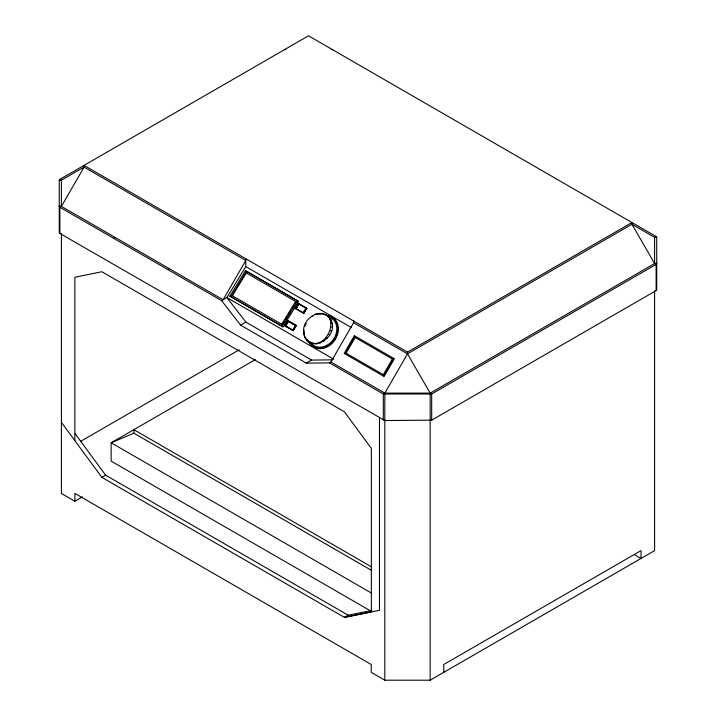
<?xml version="1.0" encoding="UTF-8"?>
<svg xmlns="http://www.w3.org/2000/svg" width="716" height="716" viewBox="0 0 716 716"><rect width="100%" height="100%" fill="white"/><g stroke="black" fill="none" stroke-linecap="round" stroke-linejoin="round"><path stroke-width="1.07" d="M304.9 337.684L303.673 329.799C303.074 356.989 340.861 339.482 330.908 319.649C322.298 305.768 303.432 317.725 303.62 330.201M303.781 334.13L303.826 333.567M304.909 336.976C323.14 361.804 347.35 307.692 315.013 314.44L315.434 314.217M59.884 233.443L59.884 207.264L61.397 206.387L84.067 167.123L84.067 165.378L407.494 352.111L631.933 222.533L631.933 224.278L654.603 263.542L656.116 264.419L656.116 290.589L431.676 420.167L384.823 420.534L59.884 233.443L59.258 232.566L59.258 180.208L59.884 179.34L308.507 35.8L656.116 236.495L656.742 237.363L656.742 289.72L656.116 290.589M59.884 205.519L59.258 206.387L59.884 207.264L221.602 300.63L240.603 325.171L306.341 363.128L329.414 362.869L330.917 362.001L353.588 322.728L353.588 320.983M346.07 353.203L355.154 337.469M383.32 374.71L392.404 358.976M388.135 367.612L389.2 365.769M390.265 363.916L391.339 362.063M383.561 376.168L393.791 358.456M654.603 290.83L654.603 550.622L430.164 680.2L384.823 680.2L384.823 393.12L407.494 353.856L407.494 352.111M245.785 258.745L245.785 266.594L226.891 297.57L221.602 300.63M229.943 296.129L245.463 270.675L297.543 300.747L298.563 301.436L283.044 326.89L229.943 296.129L283.044 326.89M245.758 272.644L246.268 272.984L232.369 295.789L231.85 295.44L245.758 272.644L296.147 301.785L294.983 303.682M282.82 323.632L283.975 321.735M285.72 318.88L286.874 316.982M288.611 314.127L290.347 311.281M292.092 308.435L293.829 305.58M282.023 326.201L297.543 300.747M284.762 325.735L287.877 320.634L295.887 325.252L296.397 325.601L293.283 330.711L284.762 325.735L293.283 330.711M295.278 308.489L298.393 303.378L306.913 308.354L303.799 313.456L295.278 308.489L295.789 308.838L298.903 303.727L298.393 303.378M285.156 325.592L287.939 321.036L296.003 325.744L293.22 330.309L285.156 325.592L285.666 325.941L288.45 321.386L287.939 321.036M295.672 308.345L298.456 303.79L306.52 308.498L303.745 313.053L295.672 308.345L296.182 308.694L298.966 304.13L298.456 303.79M285.272 326.084L288.387 320.983L287.877 320.634M295.493 325.395L292.71 329.96L293.22 330.309M292.772 330.362L295.887 325.252M656.116 262.674L656.742 263.542L656.116 264.419L431.676 393.988L383.32 393.988L329.414 362.869M113.79 238.383L115.303 237.506M167.696 269.502L169.209 268.634M240.603 325.171L245.892 322.119L311.63 360.076L332.501 359.844M80.648 441.342L239.26 349.766M255.361 359.575L111.141 442.783L111.141 461.113L370.691 610.963M61.397 422.368L101.824 477.33L105.601 475.147L348.173 615.196L372.025 610.408M306.341 363.128L311.63 360.076M61.397 233.631L61.397 493.467L74.876 501.254L82.429 496.886M353.588 322.728L407.494 353.856L631.933 224.278L654.603 237.363L656.742 237.363M656.742 263.542L654.603 263.542L430.164 393.12L384.823 393.12L383.32 393.988L383.32 420.167M656.116 236.495L654.603 237.363L654.603 263.542M348.173 615.196L344.396 617.371L101.824 477.33M312.095 316.615L312.561 316.374M318.611 313.554L319.175 313.295M371.729 570.5L133.901 433.189L111.141 442.783L371.667 593.197M322.119 313.671L322.827 313.42M325.306 314.789L326.138 314.584M284.324 49.762L285.836 49.404M327.955 316.83L328.895 316.705M329.879 319.658L330.908 319.649M59.258 180.208L61.397 180.208L84.067 167.123L245.785 260.49L223.115 299.753L61.397 206.387L59.258 206.387M330.962 323.068L332.027 323.202M331.177 49.404L332.68 49.762M331.114 326.836L332.188 327.123M330.327 330.711L331.374 331.159M245.785 266.594L351.663 327.722M298.563 301.436L245.463 270.675M392.941 359.289L354.626 337.164L345.542 352.899L383.857 375.023M59.884 179.34L61.397 180.208L61.397 206.387M407.494 353.856L430.164 393.12L431.676 393.988L431.676 420.167M288.387 320.983L296.397 325.601M288.45 321.386L296.003 325.744M231.85 295.44L282.238 324.581L281.728 324.232L295.627 301.436L296.147 301.785M333.737 359.262L226.891 297.57L245.892 322.119M330.917 362.001L384.823 393.12M634.385 554.658L640.999 558.48L640.999 550.622L443.768 664.493L443.768 672.351M371.729 567.009L133.901 429.698L133.901 433.189M384.823 680.2L371.228 672.351L371.228 664.493L74.876 493.396L74.876 501.254M328.662 334.417L329.637 335.016M306.913 308.354L306.403 308.005L303.289 313.116L303.799 313.456M306.52 308.498L306.009 308.149L303.235 312.704L303.745 313.053M326.236 337.71L327.105 338.444M323.202 340.36L323.945 341.21M75.117 433.699L105.601 475.147M319.766 342.194L320.374 343.116M316.177 343.08L316.642 344.038M312.668 342.964L312.981 343.913M309.482 341.845L309.67 342.74M306.833 339.805L306.913 340.619M430.164 393.12L430.164 680.2M379.48 417.276L379.48 610.336L344.396 617.371L371.353 611.849L371.353 448.422L344.396 411.772L101.824 271.722L74.876 277.253L74.876 440.68M328.286 315.81A17.479 14.257 -55.9 0 1 338.355 328.349A17.479 14.257 -55.9 0 1 329.494 345.551L325.673 347.591A17.479 14.257 -55.9 0 1 309.106 341.783M330.747 317.707A16.334 13.327 -55.9 0 1 328.555 344.324L324.983 346.231A16.334 13.327 -55.9 0 1 312.14 344.351M311.514 343.743A16.334 13.327 -55.9 0 1 310.413 342.364M327.776 315.47A17.479 14.257 -55.9 0 1 337.845 328.009A17.479 14.257 -55.9 0 1 328.975 345.21L325.154 347.251A17.479 14.257 -55.9 0 1 308.596 341.434M304.971 326.272A15.689 12.799 -55.9 0 1 306.144 323.453M319.121 313.903A15.689 12.799 -55.9 0 1 320.902 313.832M354.384 335.706L344.154 353.418L384.098 376.482L394.319 358.761L354.384 335.706"/></g></svg>
